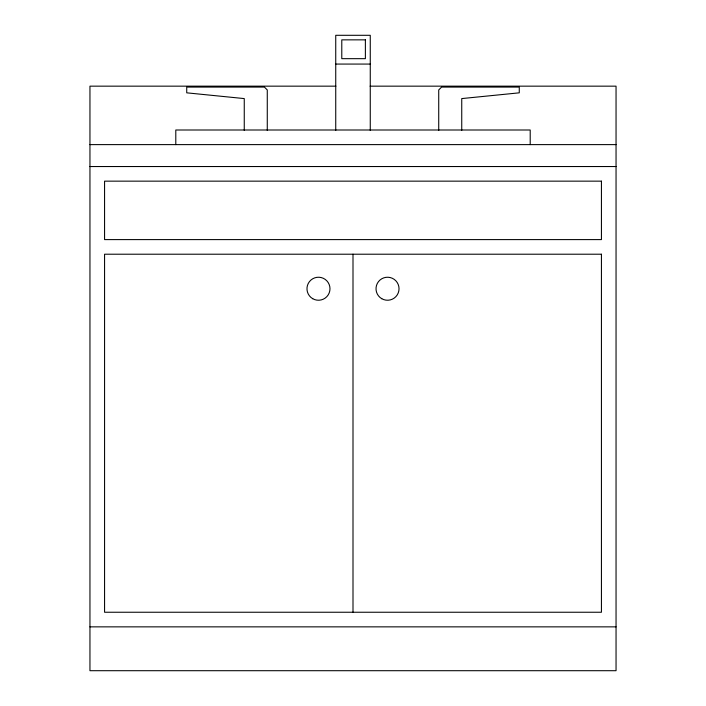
<?xml version="1.0" encoding="UTF-8"?>
<svg xmlns="http://www.w3.org/2000/svg" width="706" height="706" viewBox="0 0 706 706"><rect width="100%" height="100%" fill="white"/><g stroke="black" fill="none" stroke-linecap="round" stroke-linejoin="round"><path stroke-width="1.06" d="M335.738 64.069L370.262 64.069M335.906 86.158L89.953 86.158L89.953 670.7L616.047 670.7L616.047 86.158L370.094 86.158M89.953 144.615L616.047 144.615M89.953 166.537L616.047 166.537M89.953 626.857L616.047 626.857M530.206 144.615L530.206 130.001L175.794 130.001L175.794 144.615M461.742 130.363L461.742 98.584L519.272 92.83L519.272 87.076L441.603 87.076L438.726 89.953L438.726 130.407M370.262 130.46L370.262 35.3L335.738 35.3L335.738 130.46M353 254.213L353 612.243M267.274 130.407L267.274 89.953L264.397 87.076L186.728 87.076L186.728 92.83L244.258 98.584L244.258 130.363M365.381 39.854L341.783 39.854L341.783 58.669L365.381 58.669L365.381 39.854M601.433 181.151L104.567 181.151L104.567 239.599L601.433 239.599L601.433 181.151M601.433 254.213L104.567 254.213L104.567 612.243L601.433 612.243L601.433 254.213M381.769 298.7A11.508 11.508 0 0 0 399.031 288.736A11.508 11.508 0 0 0 381.769 278.773A11.508 11.508 0 0 0 381.769 298.7M312.723 298.7A11.508 11.508 0 0 0 329.984 288.736A11.508 11.508 0 0 0 312.723 278.773A11.508 11.508 0 0 0 312.723 298.7"/></g></svg>
